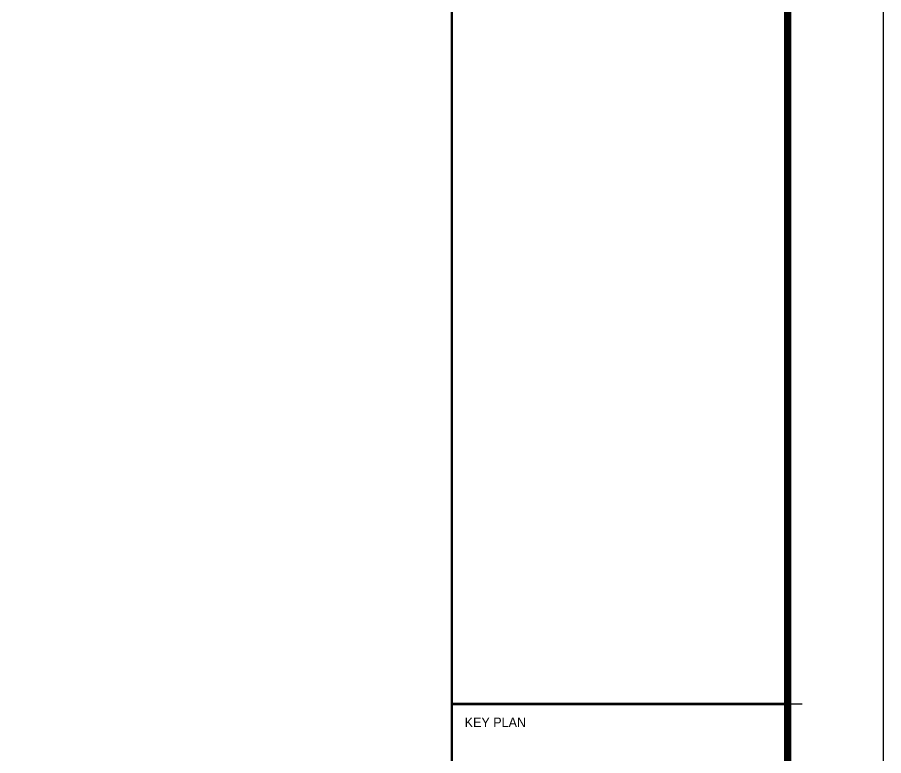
# Model space of a CAD drawing. Header units: millimetres. Extents: x 210163 to 420413, y -109 to 148391.
# Drawn here: x 375259 to 420413, y 71448 to 109920 of the extents above; entities that cross this region are included whole.
import ezdxf

# ---------------------------------------------------------------- set-up
doc = ezdxf.new("R2010")
doc.units = ezdxf.units.MM
doc.header["$LTSCALE"] = 50
doc.header["$MEASUREMENT"] = 0
doc.layers.get('0').update_dxf_attribs({"linetype": 'CONTINUOUS'})
doc.layers.add('001dmp-FORM', color=253, linetype='CONTINUOUS')
doc.styles.add('돋움', font='Dotum.ttf')

# ---------------------------------------------------------------- blocks, each defined once
blk = doc.blocks.new('FORM_ELEC_SUKWOO$0$')
at = {"layer": '001dmp-FORM'}
blk.add_line((158458, 57114), (157881, 57114), dxfattribs=at)
at = {"layer": '001dmp-FORM', "color": 30}
blk.add_lwpolyline([(161727, 114228), (0, 114228), (0, 0), (161727, 0)], close=True, dxfattribs=at)
at = {"layer": '001dmp-FORM', "const_width": 288}
blk.add_lwpolyline([(5769, 3846), (5769, 110382), (157881, 110382), (157881, 3846)], close=True, dxfattribs=at)
at = {"layer": '001dmp-FORM', "const_width": 96.2}
for points in [[(144420, 3846), (144420, 110382)], [(144420, 57114), (157881, 57114)]]:
    blk.add_lwpolyline(points, dxfattribs=at)
at = {"layer": '001dmp-FORM', "color": 3, "linetype": 'Continuous', "style": '돋움'}
blk.add_text('KEY PLAN', height=384.6, dxfattribs=at).set_placement((144929, 56186))
blk = doc.blocks.new('FORM_ELEC_SUKWOO')
at = {"layer": '001dmp-FORM'}
blk.add_blockref('FORM_ELEC_SUKWOO$0$', (12, -1), dxfattribs=at)

msp = doc.modelspace()

# ---------------------------------------------------------------- block references
at = {"color": 4, "xscale": 1.300026812119367, "yscale": 1.300026812119367, "zscale": 1.300026812119367}
msp.add_blockref('FORM_ELEC_SUKWOO', (210147, -108), dxfattribs=at)

doc.saveas('drawing.dxf')
